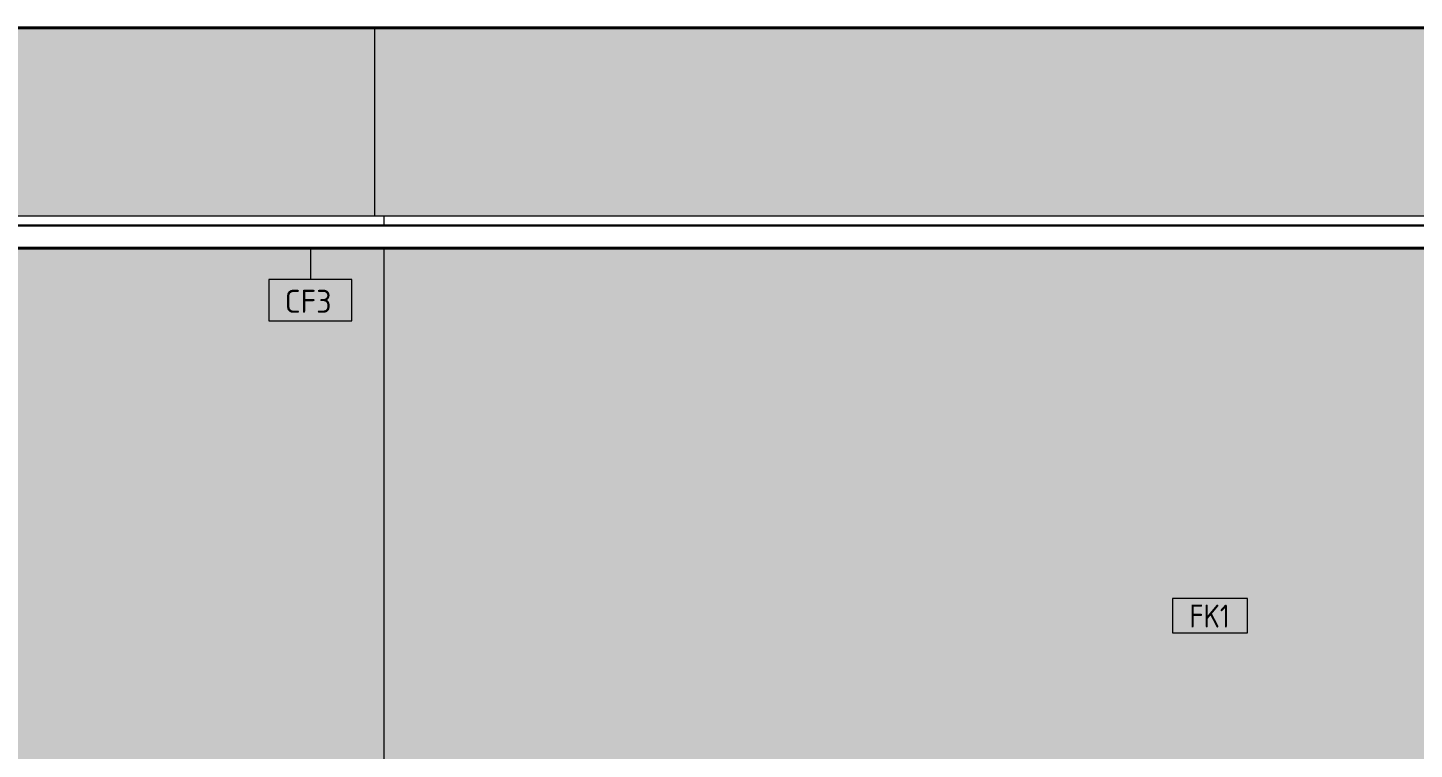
# Model space of a CAD drawing. Header units: millimetres. Extents: x 0 to 98412, y -2706 to 7916.
# Drawn here: x 76585 to 79606, y 2310 to 3880 of the extents above; entities that cross this region are included whole.
import ezdxf

# ---------------------------------------------------------------- set-up
doc = ezdxf.new("R2010")
doc.units = ezdxf.units.MM
for name, color, linetype, lineweight, true_color in [('A-CLNG-FNSH-1', 7, 'Continuous', 30, 0x3c3c3c), ('A-FLOR-1', 7, 'Continuous', 9, 0x787878), ('A-FLOR-FNSH-1', 7, 'Continuous', 40, 0x3c3c3c)]:
    doc.layers.add(name, color=color, linetype=linetype, lineweight=lineweight, true_color=true_color)
for name, color, linetype, lineweight in [('A-CLNG-IDEN', 7, 'Continuous', 9), ('A-WALL-IDEN', 7, 'Continuous', 9), ('A-WALL-PATT', 7, 'Continuous', 9), ('I-WALL', 7, 'Continuous', 9)]:
    doc.layers.add(name, color=color, linetype=linetype, lineweight=lineweight)
doc.styles.add('GOST Common_1', font='GOST_Common.ttf', dxfattribs={"height": 50})
doc.styles.add('GOST Common_2', font='GOST_Common.ttf', dxfattribs={"width": 0.9, "height": 50})

# ---------------------------------------------------------------- blocks, each defined once
blk = doc.blocks.new('М_стена_0001 - Типоразмер_без рамки-25382661-Развертка 1_13-2')
at = {"layer": 'A-WALL-IDEN'}
for p, q in [((-5617.6, 2638.1), (-5780.8, 2638.1)), ((-5780.8, 2638.1), (-5780.8, 2563.1)), ((-5617.6, 2563.1), (-5617.6, 2638.1)), ((-5780.8, 2563.1), (-5617.6, 2563.1))]:
    blk.add_line(p, q, dxfattribs=at)
blk = doc.blocks.new('М_потолков - Марка_ Имя типа-25382930-Развертка 1_13-2')
at = {"layer": 'A-CLNG-IDEN'}
for p, q in [((-3809.4, 3331.9), (-3990.6, 3331.9)), ((-3990.6, 3331.9), (-3990.6, 3242.5)), ((-3809.4, 3242.5), (-3809.4, 3331.9)), ((-3990.6, 3242.5), (-3809.4, 3242.5))]:
    blk.add_line(p, q, dxfattribs=at)

msp = doc.modelspace()

# ---------------------------------------------------------------- hatches: boundary and pattern name
at = {"layer": 'A-FLOR-1'}
h = msp.add_hatch(dxfattribs=at)
h.set_pattern_fill('FP_17', color=256, style=0, pattern_type=2)
h.set_pattern_definition([(45, (74068.176, 0), (-14.25598, 14.25598), []), (45, (74082.432, 0), (-14.25598, 14.25598), [25.202, -5.04, 0.8382, -4.202])])
h.paths.add_polyline_path([(77200.9, 3880), (80981.3, 3880), (80981.3, 3880.3), (73420.5, 3880.3), (73420.5, 3880), (77120.8, 3880)])
at = {"layer": 'A-WALL-PATT'}
for points in [[(73441.8, 1806), (77361.8, 1806), (77361.8, 3400), (73441.8, 3400), (73441.8, 1937.6)], [(79091.1, 1806), (80959.8, 1806), (80959.8, 3400), (77361.8, 3400), (77361.8, 1806), (78146, 1806)]]:
    msp.add_hatch(color=256, dxfattribs=at).paths.add_polyline_path(points)
at = {"layer": 'I-WALL'}
for points in [[(75310.7, 3470), (77120.8, 3470), (77120.8, 3880), (73420.8, 3880), (73420.8, 3470), (73451.8, 3470)], [(77120.8, 3470), (77340.8, 3470), (77340.8, 3880), (77120.8, 3880)], [(80960.8, 3470), (80980.8, 3470), (80980.8, 3880), (77340.8, 3880), (77340.8, 3470), (77360.8, 3470)]]:
    msp.add_hatch(color=256, dxfattribs=at).paths.add_polyline_path(points)

# ---------------------------------------------------------------- linework, layer by layer
at = {"layer": 'A-CLNG-FNSH-1'}
for p, q in [((80960.8, 3450), (73440.8, 3450)), ((80960.8, 3401), (73440.8, 3401)), ((73441.8, 3400), (80959.8, 3400))]:
    msp.add_line(p, q, dxfattribs=at)
at = {"layer": 'A-CLNG-IDEN'}
msp.add_line((77200.8, 3400), (77200.8, 3331.9), dxfattribs=at)
at = {"layer": 'A-FLOR-FNSH-1'}
msp.add_line((73420.5, 3880), (80981.3, 3880), dxfattribs=at)
at = {"layer": 'I-WALL'}
for p, q in [((77340.8, 3880), (77340.8, 3470)), ((80960.8, 3470), (73440.8, 3470)), ((77360.8, 3470), (77360.8, 3450)), ((77361.8, 1806), (77361.8, 3400))]:
    msp.add_line(p, q, dxfattribs=at)

# ---------------------------------------------------------------- block references
at = {"layer": 'A-CLNG-IDEN'}
msp.add_blockref('М_потолков - Марка_ Имя типа-25382930-Развертка 1_13-2', (81100.8, 0), dxfattribs=at)
at = {"layer": 'A-WALL-IDEN'}
msp.add_blockref('М_стена_0001 - Типоразмер_без рамки-25382661-Развертка 1_13-2', (84860.3, 0), dxfattribs=at)

# ---------------------------------------------------------------- texts
at = {"layer": 'A-CLNG-IDEN', "insert": (77145.1, 3309.8), "char_height": 50, "width": 130.274, "attachment_point": 1, "style": 'GOST Common_1'}
msp.add_mtext('CF3', dxfattribs=at)
at = {"layer": 'A-WALL-IDEN', "insert": (79116.3, 2624.5), "char_height": 50, "width": 111.835, "attachment_point": 1, "style": 'GOST Common_2'}
msp.add_mtext('FK1', dxfattribs=at)

doc.saveas('drawing.dxf')
